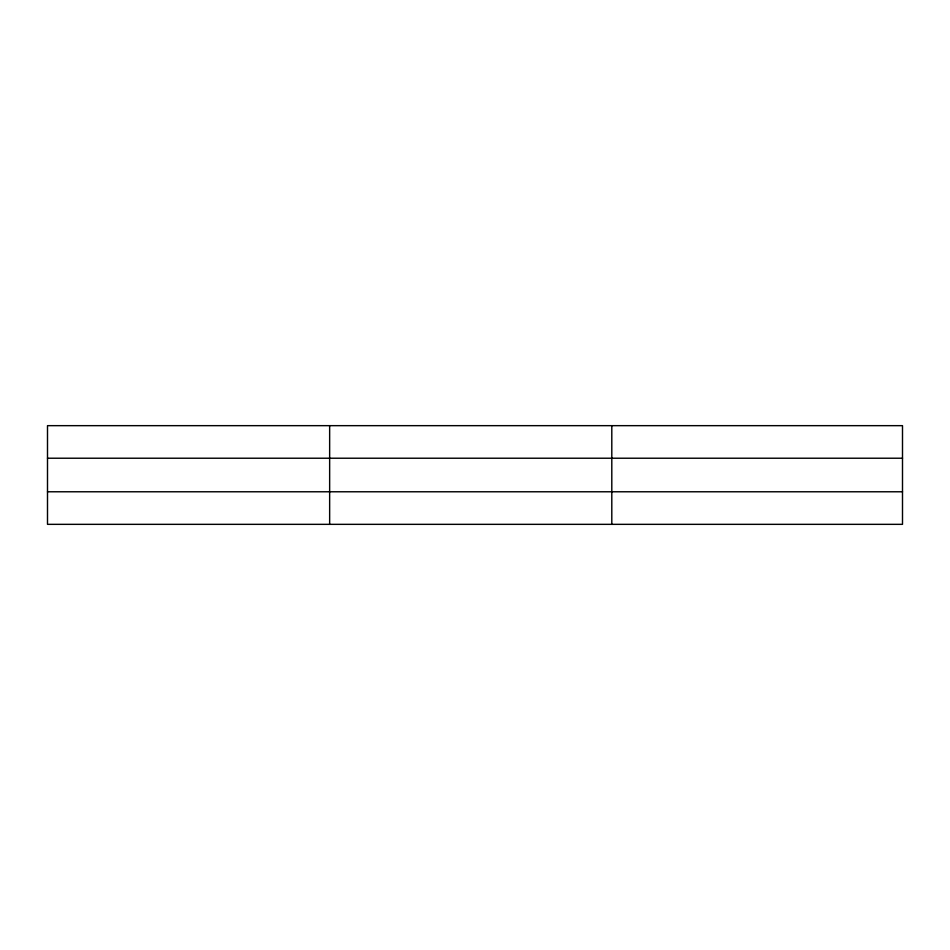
<?xml version="1.0" encoding="UTF-8"?>
<svg xmlns="http://www.w3.org/2000/svg" width="950" height="950" viewBox="0 0 950 950"><rect width="100%" height="100%" fill="white"/><g stroke="black" fill="none" stroke-linecap="round" stroke-linejoin="round"><path stroke-width="1.43" d="M329.65 524.341L329.65 425.659M611.8 524.341L611.8 425.659M902.5 491.779L902.5 524.341L47.5 524.341L47.5 425.659L902.5 425.659L902.5 491.779L47.5 491.779M47.5 458.221L902.5 458.221"/></g></svg>
